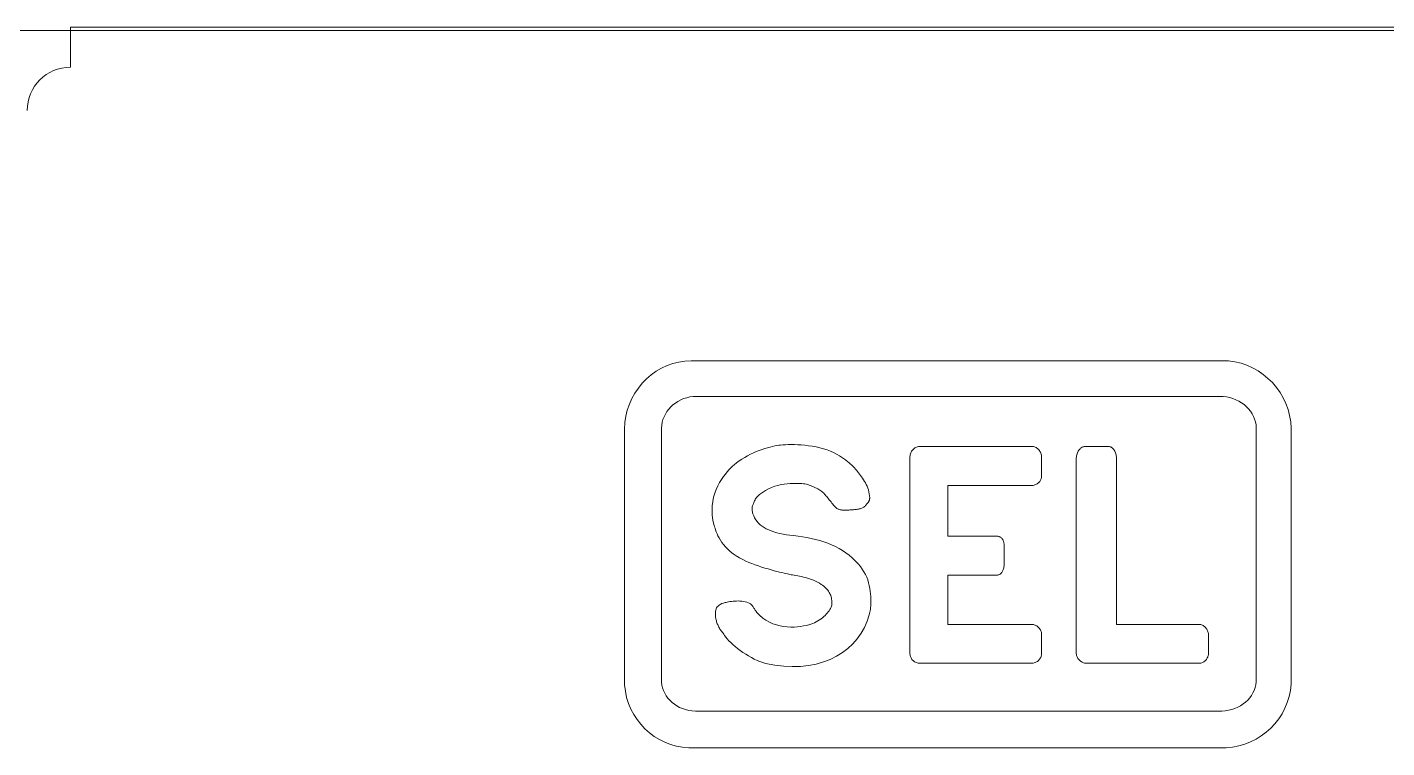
# Model space of a CAD drawing. Header units: millimetres. Extents: x 13198 to 24643, y -4481 to 8091.
# Drawn here: x 16253 to 16304.9, y 5684.2 to 5711.7 of the extents above; entities that cross this region are included whole.
import ezdxf

# ---------------------------------------------------------------- set-up
doc = ezdxf.new("R2010")
doc.units = ezdxf.units.MM
doc.header["$MEASUREMENT"] = 0
doc.linetypes.add('HIDDEN', pattern=[0.375, 0.25, -0.125])
doc.layers.add('2730M', color=2, linetype='Continuous')
doc.layers.add('3355', color=2, linetype='HIDDEN')

# ---------------------------------------------------------------- blocks, each defined once
blk = doc.blocks.new('sel-3355')
at = {"layer": '3355', "color": 7, "linetype": 'ByBlock', "lineweight": 13}
for p in [(15828.977, 5728.862), (15392.197, 5727.337)]:
    blk.add_line(p, (15392.197, 5728.862), dxfattribs=at)
for points in [[(15415.876, 5716.143), (15416.076, 5716.143), (15416.641, 5716.143), (15417.525, 5716.143), (15418.678, 5716.143), (15420.052, 5716.143), (15421.599, 5716.143), (15423.27, 5716.143), (15425.016, 5716.143), (15426.79, 5716.143), (15428.543, 5716.143), (15430.226, 5716.143), (15431.79, 5716.143), (15433.189, 5716.143), (15434.372, 5716.143), (15435.292, 5716.143), (15435.9, 5716.143), (15436.148, 5716.143), (15436.367, 5716.134), (15436.609, 5716.101), (15436.843, 5716.046), (15437.069, 5715.969), (15437.286, 5715.872), (15437.492, 5715.757), (15437.687, 5715.623), (15437.869, 5715.473), (15438.038, 5715.308), (15438.191, 5715.128), (15438.329, 5714.935), (15438.449, 5714.73), (15438.551, 5714.514), (15438.634, 5714.289), (15438.696, 5714.056), (15438.736, 5713.815), (15438.754, 5713.568), (15438.755, 5713.452), (15438.755, 5713.227), (15438.755, 5712.847), (15438.755, 5712.334), (15438.755, 5711.712), (15438.755, 5711.002), (15438.755, 5710.229), (15438.755, 5709.415), (15438.755, 5708.582), (15438.755, 5707.753), (15438.755, 5706.951), (15438.755, 5706.199), (15438.755, 5705.52), (15438.755, 5704.936), (15438.755, 5704.47), (15438.755, 5704.145), (15438.755, 5703.984), (15438.75, 5703.816), (15438.724, 5703.572), (15438.675, 5703.336), (15438.605, 5703.108), (15438.515, 5702.89), (15438.406, 5702.682), (15438.279, 5702.485), (15438.136, 5702.302), (15437.976, 5702.131), (15437.803, 5701.976), (15437.616, 5701.836), (15437.416, 5701.713), (15437.206, 5701.608), (15436.985, 5701.522), (15436.756, 5701.456), (15436.519, 5701.411), (15436.275, 5701.388), (15436.1, 5701.385), (15435.712, 5701.385), (15434.981, 5701.385), (15433.957, 5701.385), (15432.687, 5701.385), (15431.22, 5701.385), (15429.606, 5701.385), (15427.891, 5701.385), (15426.125, 5701.385), (15424.356, 5701.385), (15422.632, 5701.385), (15421.002, 5701.385), (15419.514, 5701.385), (15418.217, 5701.385), (15417.16, 5701.385), (15416.389, 5701.385), (15415.955, 5701.385), (15415.785, 5701.387), (15415.545, 5701.407), (15415.311, 5701.449), (15415.085, 5701.513), (15414.868, 5701.597), (15414.66, 5701.699), (15414.463, 5701.82), (15414.278, 5701.958), (15414.107, 5702.111), (15413.949, 5702.28), (15413.806, 5702.462), (15413.68, 5702.656), (15413.571, 5702.863), (15413.48, 5703.08), (15413.409, 5703.307), (15413.359, 5703.542), (15413.33, 5703.785), (15413.324, 5703.977), (15413.324, 5704.116), (15413.324, 5704.421), (15413.324, 5704.871), (15413.324, 5705.441), (15413.324, 5706.11), (15413.324, 5706.854), (15413.324, 5707.651), (15413.324, 5708.477), (15413.324, 5709.311), (15413.324, 5710.129), (15413.324, 5710.909), (15413.324, 5711.627), (15413.324, 5712.262), (15413.324, 5712.789), (15413.324, 5713.187), (15413.324, 5713.433), (15413.324, 5713.537), (15413.338, 5713.784), (15413.375, 5714.026), (15413.433, 5714.26), (15413.512, 5714.487), (15413.609, 5714.704), (15413.725, 5714.91), (15413.858, 5715.104), (15414.006, 5715.286), (15414.169, 5715.453), (15414.346, 5715.605), (15414.536, 5715.741), (15414.737, 5715.859), (15414.948, 5715.958), (15415.169, 5716.037), (15415.398, 5716.095), (15415.634, 5716.131)], [(15416.078, 5714.786), (15415.948, 5714.78), (15415.821, 5714.763), (15415.699, 5714.735), (15415.582, 5714.698), (15415.471, 5714.651), (15415.365, 5714.595), (15415.266, 5714.531), (15415.174, 5714.46), (15415.089, 5714.382), (15415.013, 5714.297), (15414.944, 5714.206), (15414.885, 5714.111), (15414.835, 5714.011), (15414.795, 5713.907), (15414.765, 5713.8), (15414.746, 5713.69), (15414.739, 5713.578), (15414.739, 5713.491), (15414.739, 5713.244), (15414.739, 5712.843), (15414.739, 5712.313), (15414.739, 5711.674), (15414.739, 5710.951), (15414.739, 5710.167), (15414.739, 5709.344), (15414.739, 5708.505), (15414.739, 5707.673), (15414.739, 5706.872), (15414.739, 5706.123), (15414.739, 5705.45), (15414.739, 5704.876), (15414.739, 5704.424), (15414.739, 5704.117), (15414.739, 5703.977), (15414.742, 5703.886), (15414.756, 5703.775), (15414.782, 5703.667), (15414.818, 5703.564), (15414.865, 5703.464), (15414.921, 5703.369), (15414.986, 5703.28), (15415.06, 5703.196), (15415.141, 5703.118), (15415.231, 5703.047), (15415.328, 5702.984), (15415.431, 5702.928), (15415.54, 5702.881), (15415.655, 5702.842), (15415.775, 5702.813), (15415.9, 5702.793), (15416.029, 5702.784), (15416.156, 5702.783), (15416.583, 5702.783), (15417.341, 5702.783), (15418.383, 5702.783), (15419.66, 5702.783), (15421.125, 5702.783), (15422.73, 5702.783), (15424.427, 5702.783), (15426.169, 5702.783), (15427.908, 5702.783), (15429.597, 5702.783), (15431.187, 5702.783), (15432.631, 5702.783), (15433.881, 5702.783), (15434.89, 5702.783), (15435.609, 5702.783), (15435.992, 5702.783), (15436.108, 5702.784), (15436.239, 5702.795), (15436.365, 5702.816), (15436.487, 5702.846), (15436.605, 5702.886), (15436.717, 5702.935), (15436.822, 5702.991), (15436.921, 5703.056), (15437.013, 5703.128), (15437.098, 5703.206), (15437.173, 5703.29), (15437.24, 5703.381), (15437.298, 5703.476), (15437.345, 5703.576), (15437.382, 5703.681), (15437.408, 5703.789), (15437.422, 5703.9), (15437.424, 5703.985), (15437.424, 5704.147), (15437.424, 5704.473), (15437.424, 5704.942), (15437.424, 5705.529), (15437.424, 5706.213), (15437.424, 5706.969), (15437.424, 5707.776), (15437.424, 5708.61), (15437.424, 5709.448), (15437.424, 5710.268), (15437.424, 5711.046), (15437.424, 5711.759), (15437.424, 5712.385), (15437.424, 5712.901), (15437.424, 5713.284), (15437.424, 5713.51), (15437.424, 5713.592), (15437.414, 5713.704), (15437.393, 5713.813), (15437.36, 5713.92), (15437.317, 5714.024), (15437.263, 5714.123), (15437.2, 5714.218), (15437.127, 5714.308), (15437.046, 5714.392), (15436.957, 5714.469), (15436.86, 5714.54), (15436.757, 5714.603), (15436.647, 5714.657), (15436.532, 5714.703), (15436.412, 5714.739), (15436.287, 5714.766), (15436.158, 5714.781), (15436.039, 5714.786), (15435.795, 5714.786), (15435.196, 5714.786), (15434.29, 5714.786), (15433.125, 5714.786), (15431.748, 5714.786), (15430.207, 5714.786), (15428.55, 5714.786), (15426.824, 5714.786), (15425.078, 5714.786), (15423.358, 5714.786), (15421.713, 5714.786), (15420.19, 5714.786), (15418.837, 5714.786), (15417.701, 5714.786), (15416.831, 5714.786), (15416.274, 5714.786)], [(15418.111, 5706.884), (15418.054, 5706.913), (15417.993, 5706.936), (15417.929, 5706.954), (15417.864, 5706.967), (15417.797, 5706.976), (15417.73, 5706.982), (15417.662, 5706.984), (15417.595, 5706.982), (15417.53, 5706.979), (15417.467, 5706.973), (15417.406, 5706.966), (15417.349, 5706.958), (15417.295, 5706.948), (15417.246, 5706.939), (15417.203, 5706.93), (15417.165, 5706.921), (15417.134, 5706.913), (15417.098, 5706.904), (15417.034, 5706.882), (15416.98, 5706.855), (15416.934, 5706.825), (15416.896, 5706.791), (15416.865, 5706.755), (15416.841, 5706.717), (15416.823, 5706.678), (15416.809, 5706.637), (15416.8, 5706.596), (15416.795, 5706.556), (15416.793, 5706.516), (15416.793, 5706.477), (15416.795, 5706.441), (15416.798, 5706.407), (15416.801, 5706.376), (15416.803, 5706.349), (15416.805, 5706.326), (15416.81, 5706.296), (15416.819, 5706.259), (15416.83, 5706.222), (15416.842, 5706.186), (15416.854, 5706.15), (15416.867, 5706.115), (15416.882, 5706.081), (15416.897, 5706.047), (15416.914, 5706.013), (15416.931, 5705.98), (15416.95, 5705.947), (15416.969, 5705.914), (15416.99, 5705.882), (15417.012, 5705.85), (15417.035, 5705.817), (15417.059, 5705.785), (15417.084, 5705.753), (15417.11, 5705.72), (15417.142, 5705.668), (15417.187, 5705.606), (15417.242, 5705.539), (15417.306, 5705.469), (15417.38, 5705.397), (15417.461, 5705.322), (15417.549, 5705.247), (15417.642, 5705.171), (15417.741, 5705.096), (15417.844, 5705.024), (15417.95, 5704.953), (15418.058, 5704.886), (15418.167, 5704.824), (15418.277, 5704.767), (15418.386, 5704.715), (15418.494, 5704.671), (15418.599, 5704.635), (15418.711, 5704.605), (15419.06, 5704.537), (15419.399, 5704.495), (15419.727, 5704.48), (15420.044, 5704.489), (15420.347, 5704.523), (15420.636, 5704.579), (15420.911, 5704.658), (15421.171, 5704.758), (15421.414, 5704.879), (15421.64, 5705.018), (15421.848, 5705.176), (15422.036, 5705.352), (15422.205, 5705.544), (15422.354, 5705.752), (15422.48, 5705.974), (15422.584, 5706.211), (15422.665, 5706.459), (15422.71, 5706.659), (15422.716, 5706.723), (15422.722, 5706.795), (15422.725, 5706.874), (15422.727, 5706.96), (15422.726, 5707.053), (15422.723, 5707.149), (15422.715, 5707.25), (15422.703, 5707.355), (15422.687, 5707.461), (15422.665, 5707.569), (15422.638, 5707.677), (15422.604, 5707.786), (15422.564, 5707.893), (15422.516, 5707.998), (15422.461, 5708.1), (15422.397, 5708.198), (15422.324, 5708.292), (15422.233, 5708.4), (15422.127, 5708.516), (15422.015, 5708.624), (15421.897, 5708.724), (15421.774, 5708.818), (15421.644, 5708.904), (15421.51, 5708.984), (15421.371, 5709.057), (15421.227, 5709.123), (15421.079, 5709.184), (15420.927, 5709.238), (15420.772, 5709.287), (15420.613, 5709.331), (15420.451, 5709.37), (15420.286, 5709.403), (15420.119, 5709.432), (15419.95, 5709.457), (15419.779, 5709.477), (15419.635, 5709.493), (15419.501, 5709.511), (15419.374, 5709.533), (15419.252, 5709.558), (15419.137, 5709.586), (15419.027, 5709.618), (15418.923, 5709.654), (15418.826, 5709.693), (15418.735, 5709.736), (15418.651, 5709.783), (15418.573, 5709.834), (15418.502, 5709.889), (15418.438, 5709.948), (15418.382, 5710.011), (15418.332, 5710.078), (15418.289, 5710.149), (15418.254, 5710.225), (15418.227, 5710.302), (15418.214, 5710.342), (15418.204, 5710.38), (15418.197, 5710.415), (15418.192, 5710.45), (15418.191, 5710.483), (15418.192, 5710.515), (15418.196, 5710.546), (15418.202, 5710.576), (15418.21, 5710.607), (15418.219, 5710.637), (15418.231, 5710.668), (15418.244, 5710.7), (15418.258, 5710.732), (15418.274, 5710.765), (15418.29, 5710.8), (15418.307, 5710.837), (15418.325, 5710.875), (15418.371, 5710.938), (15418.476, 5711.038), (15418.586, 5711.124), (15418.7, 5711.198), (15418.818, 5711.261), (15418.937, 5711.314), (15419.058, 5711.357), (15419.179, 5711.392), (15419.299, 5711.419), (15419.417, 5711.439), (15419.532, 5711.453), (15419.642, 5711.461), (15419.747, 5711.466), (15419.846, 5711.467), (15419.938, 5711.466), (15420.021, 5711.463), (15420.094, 5711.459), (15420.157, 5711.456), (15420.211, 5711.447), (15420.263, 5711.434), (15420.315, 5711.419), (15420.366, 5711.403), (15420.417, 5711.386), (15420.467, 5711.367), (15420.516, 5711.347), (15420.564, 5711.326), (15420.61, 5711.304), (15420.655, 5711.281), (15420.698, 5711.257), (15420.74, 5711.233), (15420.779, 5711.208), (15420.816, 5711.183), (15420.85, 5711.158), (15420.882, 5711.132), (15420.911, 5711.107), (15420.937, 5711.081), (15420.96, 5711.057), (15420.985, 5711.03), (15421.012, 5710.998), (15421.042, 5710.962), (15421.073, 5710.924), (15421.105, 5710.884), (15421.138, 5710.842), (15421.171, 5710.8), (15421.204, 5710.758), (15421.237, 5710.717), (15421.27, 5710.677), (15421.301, 5710.64), (15421.331, 5710.605), (15421.359, 5710.574), (15421.385, 5710.547), (15421.408, 5710.525), (15421.428, 5710.509), (15421.446, 5710.499), (15421.472, 5710.488), (15421.497, 5710.479), (15421.522, 5710.471), (15421.548, 5710.465), (15421.574, 5710.459), (15421.601, 5710.454), (15421.628, 5710.451), (15421.656, 5710.448), (15421.684, 5710.447), (15421.714, 5710.446), (15421.746, 5710.446), (15421.778, 5710.446), (15421.813, 5710.447), (15421.848, 5710.449), (15421.886, 5710.451), (15421.926, 5710.454), (15421.968, 5710.457), (15422.012, 5710.46), (15422.055, 5710.463), (15422.096, 5710.467), (15422.136, 5710.471), (15422.175, 5710.475), (15422.212, 5710.481), (15422.247, 5710.487), (15422.281, 5710.494), (15422.314, 5710.502), (15422.345, 5710.511), (15422.374, 5710.522), (15422.403, 5710.535), (15422.429, 5710.549), (15422.454, 5710.565), (15422.478, 5710.582), (15422.501, 5710.602), (15422.522, 5710.625), (15422.541, 5710.65), (15422.559, 5710.671), (15422.574, 5710.687), (15422.588, 5710.703), (15422.6, 5710.717), (15422.611, 5710.731), (15422.621, 5710.744), (15422.63, 5710.756), (15422.638, 5710.768), (15422.645, 5710.78), (15422.651, 5710.792), (15422.657, 5710.804), (15422.661, 5710.817), (15422.666, 5710.831), (15422.669, 5710.845), (15422.673, 5710.861), (15422.676, 5710.878), (15422.679, 5710.896), (15422.682, 5710.916), (15422.676, 5710.991), (15422.664, 5711.07), (15422.649, 5711.146), (15422.629, 5711.219), (15422.605, 5711.289), (15422.578, 5711.357), (15422.548, 5711.422), (15422.516, 5711.485), (15422.482, 5711.545), (15422.446, 5711.604), (15422.408, 5711.661), (15422.37, 5711.715), (15422.331, 5711.768), (15422.292, 5711.82), (15422.253, 5711.87), (15422.214, 5711.919), (15422.177, 5711.967), (15422.14, 5712.014), (15422.098, 5712.058), (15422.058, 5712.098), (15422.02, 5712.136), (15421.984, 5712.17), (15421.949, 5712.202), (15421.915, 5712.232), (15421.882, 5712.261), (15421.85, 5712.287), (15421.817, 5712.313), (15421.785, 5712.338), (15421.751, 5712.363), (15421.717, 5712.387), (15421.682, 5712.412), (15421.645, 5712.438), (15421.606, 5712.465), (15421.565, 5712.494), (15421.521, 5712.524), (15421.444, 5712.571), (15421.319, 5712.637), (15421.188, 5712.695), (15421.053, 5712.745), (15420.914, 5712.789), (15420.774, 5712.827), (15420.632, 5712.858), (15420.489, 5712.884), (15420.348, 5712.905), (15420.208, 5712.921), (15420.071, 5712.933), (15419.938, 5712.941), (15419.81, 5712.945), (15419.688, 5712.946), (15419.573, 5712.945), (15419.466, 5712.941), (15419.367, 5712.935), (15419.279, 5712.927), (15419.208, 5712.92), (15419.136, 5712.91), (15419.057, 5712.895), (15418.97, 5712.876), (15418.877, 5712.853), (15418.78, 5712.826), (15418.678, 5712.795), (15418.572, 5712.76), (15418.464, 5712.72), (15418.354, 5712.677), (15418.243, 5712.629), (15418.131, 5712.576), (15418.021, 5712.52), (15417.911, 5712.459), (15417.805, 5712.395), (15417.701, 5712.326), (15417.601, 5712.252), (15417.506, 5712.175), (15417.449, 5712.123), (15417.387, 5712.064), (15417.319, 5711.994), (15417.247, 5711.914), (15417.173, 5711.824), (15417.098, 5711.724), (15417.024, 5711.615), (15416.953, 5711.497), (15416.886, 5711.37), (15416.824, 5711.234), (15416.77, 5711.09), (15416.726, 5710.938), (15416.693, 5710.778), (15416.672, 5710.61), (15416.665, 5710.435), (15416.675, 5710.253), (15416.702, 5710.064), (15416.74, 5709.899), (15416.751, 5709.858), (15416.764, 5709.81), (15416.781, 5709.754), (15416.801, 5709.691), (15416.826, 5709.622), (15416.856, 5709.549), (15416.892, 5709.471), (15416.934, 5709.389), (15416.983, 5709.305), (15417.041, 5709.219), (15417.106, 5709.131), (15417.181, 5709.043), (15417.265, 5708.956), (15417.36, 5708.869), (15417.466, 5708.785), (15417.584, 5708.703), (15417.714, 5708.624), (15417.839, 5708.559), (15417.95, 5708.506), (15418.066, 5708.456), (15418.186, 5708.409), (15418.308, 5708.363), (15418.432, 5708.32), (15418.557, 5708.278), (15418.68, 5708.24), (15418.802, 5708.204), (15418.92, 5708.17), (15419.033, 5708.139), (15419.14, 5708.111), (15419.241, 5708.086), (15419.332, 5708.064), (15419.415, 5708.044), (15419.486, 5708.028), (15419.546, 5708.015), (15419.592, 5708.005), (15419.635, 5707.996), (15419.685, 5707.986), (15419.74, 5707.975), (15419.8, 5707.965), (15419.865, 5707.953), (15419.933, 5707.94), (15420.004, 5707.927), (15420.077, 5707.911), (15420.153, 5707.894), (15420.23, 5707.875), (15420.308, 5707.853), (15420.386, 5707.829), (15420.464, 5707.803), (15420.54, 5707.773), (15420.616, 5707.74), (15420.689, 5707.703), (15420.76, 5707.662), (15420.827, 5707.618), (15420.879, 5707.58), (15420.926, 5707.542), (15420.97, 5707.505), (15421.01, 5707.467), (15421.046, 5707.429), (15421.078, 5707.391), (15421.108, 5707.352), (15421.134, 5707.313), (15421.157, 5707.273), (15421.176, 5707.232), (15421.193, 5707.189), (15421.207, 5707.145), (15421.218, 5707.1), (15421.226, 5707.053), (15421.232, 5707.005), (15421.236, 5706.954), (15421.237, 5706.902), (15421.236, 5706.852), (15421.231, 5706.818), (15421.221, 5706.782), (15421.206, 5706.742), (15421.186, 5706.701), (15421.162, 5706.658), (15421.133, 5706.614), (15421.099, 5706.568), (15421.062, 5706.522), (15421.021, 5706.476), (15420.976, 5706.431), (15420.928, 5706.386), (15420.876, 5706.342), (15420.822, 5706.3), (15420.764, 5706.26), (15420.704, 5706.222), (15420.641, 5706.187), (15420.576, 5706.155), (15420.51, 5706.127), (15420.437, 5706.101), (15420.352, 5706.076), (15420.257, 5706.052), (15420.153, 5706.03), (15420.04, 5706.012), (15419.921, 5705.999), (15419.796, 5705.991), (15419.666, 5705.989), (15419.532, 5705.995), (15419.397, 5706.01), (15419.26, 5706.034), (15419.123, 5706.069), (15418.987, 5706.115), (15418.853, 5706.174), (15418.723, 5706.247), (15418.597, 5706.334), (15418.477, 5706.437), (15418.424, 5706.489), (15418.397, 5706.519), (15418.373, 5706.548), (15418.351, 5706.577), (15418.331, 5706.605), (15418.313, 5706.632), (15418.296, 5706.659), (15418.28, 5706.684), (15418.265, 5706.709), (15418.251, 5706.733), (15418.237, 5706.755), (15418.222, 5706.777), (15418.207, 5706.798), (15418.191, 5706.817), (15418.174, 5706.836), (15418.155, 5706.853), (15418.134, 5706.869)], [(15424.214, 5711.898), (15424.214, 5711.898), (15424.214, 5711.898), (15424.214, 5711.898), (15424.214, 5711.898), (15424.214, 5711.898), (15424.214, 5711.898), (15424.214, 5711.898), (15424.214, 5711.898), (15424.214, 5711.898), (15424.214, 5711.898), (15424.214, 5711.898), (15424.214, 5711.898), (15424.214, 5711.898), (15424.214, 5711.898), (15424.214, 5711.898), (15424.214, 5711.898), (15424.214, 5711.898), (15424.214, 5711.899), (15424.214, 5711.907), (15424.214, 5711.924), (15424.214, 5711.949), (15424.214, 5711.981), (15424.214, 5712.018), (15424.214, 5712.059), (15424.214, 5712.104), (15424.214, 5712.15), (15424.214, 5712.197), (15424.214, 5712.243), (15424.214, 5712.287), (15424.214, 5712.329), (15424.214, 5712.366), (15424.214, 5712.398), (15424.214, 5712.423), (15424.214, 5712.441), (15424.214, 5712.449), (15424.215, 5712.476), (15424.218, 5712.516), (15424.225, 5712.555), (15424.234, 5712.592), (15424.246, 5712.627), (15424.26, 5712.661), (15424.277, 5712.692), (15424.297, 5712.722), (15424.319, 5712.75), (15424.344, 5712.775), (15424.37, 5712.797), (15424.399, 5712.818), (15424.43, 5712.835), (15424.463, 5712.85), (15424.498, 5712.861), (15424.535, 5712.87), (15424.573, 5712.875), (15424.614, 5712.877), (15424.651, 5712.877), (15424.759, 5712.877), (15424.931, 5712.877), (15425.156, 5712.877), (15425.427, 5712.877), (15425.733, 5712.877), (15426.066, 5712.877), (15426.416, 5712.877), (15426.775, 5712.877), (15427.132, 5712.877), (15427.479, 5712.877), (15427.806, 5712.877), (15428.105, 5712.877), (15428.366, 5712.877), (15428.581, 5712.877), (15428.738, 5712.877), (15428.831, 5712.877), (15428.861, 5712.877), (15428.896, 5712.874), (15428.93, 5712.868), (15428.963, 5712.859), (15428.995, 5712.847), (15429.026, 5712.831), (15429.055, 5712.813), (15429.083, 5712.793), (15429.109, 5712.769), (15429.133, 5712.743), (15429.154, 5712.715), (15429.174, 5712.685), (15429.191, 5712.653), (15429.206, 5712.619), (15429.218, 5712.583), (15429.227, 5712.546), (15429.233, 5712.507), (15429.236, 5712.467), (15429.237, 5712.448), (15429.237, 5712.434), (15429.237, 5712.409), (15429.237, 5712.375), (15429.237, 5712.333), (15429.237, 5712.284), (15429.237, 5712.23), (15429.237, 5712.173), (15429.237, 5712.114), (15429.237, 5712.054), (15429.237, 5711.996), (15429.237, 5711.94), (15429.237, 5711.889), (15429.237, 5711.843), (15429.237, 5711.804), (15429.237, 5711.775), (15429.237, 5711.755), (15429.237, 5711.748), (15429.235, 5711.717), (15429.231, 5711.684), (15429.223, 5711.652), (15429.212, 5711.621), (15429.199, 5711.592), (15429.183, 5711.564), (15429.165, 5711.538), (15429.144, 5711.513), (15429.121, 5711.49), (15429.096, 5711.47), (15429.069, 5711.451), (15429.041, 5711.434), (15429.011, 5711.42), (15428.98, 5711.408), (15428.947, 5711.399), (15428.913, 5711.392), (15428.879, 5711.388), (15428.85, 5711.388), (15428.808, 5711.388), (15428.713, 5711.388), (15428.572, 5711.388), (15428.392, 5711.388), (15428.18, 5711.388), (15427.944, 5711.388), (15427.689, 5711.388), (15427.423, 5711.388), (15427.153, 5711.388), (15426.885, 5711.388), (15426.627, 5711.388), (15426.386, 5711.388), (15426.168, 5711.388), (15425.98, 5711.388), (15425.83, 5711.388), (15425.724, 5711.388), (15425.669, 5711.388), (15425.662, 5711.382), (15425.662, 5711.346), (15425.662, 5711.279), (15425.662, 5711.185), (15425.662, 5711.07), (15425.662, 5710.936), (15425.662, 5710.789), (15425.662, 5710.631), (15425.662, 5710.469), (15425.662, 5710.305), (15425.662, 5710.144), (15425.662, 5709.99), (15425.662, 5709.848), (15425.662, 5709.721), (15425.662, 5709.614), (15425.662, 5709.531), (15425.662, 5709.476), (15425.662, 5709.454), (15425.675, 5709.453), (15425.72, 5709.453), (15425.793, 5709.453), (15425.891, 5709.453), (15426.008, 5709.453), (15426.142, 5709.453), (15426.288, 5709.453), (15426.442, 5709.453), (15426.599, 5709.453), (15426.757, 5709.453), (15426.911, 5709.453), (15427.056, 5709.453), (15427.189, 5709.453), (15427.306, 5709.453), (15427.402, 5709.453), (15427.474, 5709.453), (15427.518, 5709.453), (15427.534, 5709.453), (15427.562, 5709.451), (15427.588, 5709.447), (15427.614, 5709.439), (15427.638, 5709.429), (15427.66, 5709.417), (15427.681, 5709.403), (15427.701, 5709.386), (15427.719, 5709.367), (15427.736, 5709.347), (15427.751, 5709.324), (15427.764, 5709.3), (15427.776, 5709.275), (15427.785, 5709.247), (15427.793, 5709.219), (15427.799, 5709.189), (15427.803, 5709.158), (15427.805, 5709.127), (15427.806, 5709.109), (15427.806, 5709.096), (15427.806, 5709.072), (15427.806, 5709.038), (15427.806, 5708.996), (15427.806, 5708.947), (15427.806, 5708.893), (15427.806, 5708.835), (15427.806, 5708.776), (15427.806, 5708.715), (15427.806, 5708.656), (15427.806, 5708.599), (15427.806, 5708.547), (15427.806, 5708.5), (15427.806, 5708.46), (15427.806, 5708.429), (15427.806, 5708.409), (15427.806, 5708.4), (15427.805, 5708.365), (15427.802, 5708.325), (15427.798, 5708.286), (15427.791, 5708.248), (15427.782, 5708.213), (15427.772, 5708.18), (15427.76, 5708.148), (15427.746, 5708.119), (15427.731, 5708.093), (15427.713, 5708.068), (15427.695, 5708.046), (15427.675, 5708.027), (15427.653, 5708.01), (15427.63, 5707.997), (15427.606, 5707.986), (15427.58, 5707.978), (15427.553, 5707.974), (15427.529, 5707.973), (15427.507, 5707.973), (15427.454, 5707.973), (15427.374, 5707.973), (15427.27, 5707.973), (15427.148, 5707.973), (15427.011, 5707.973), (15426.862, 5707.973), (15426.707, 5707.973), (15426.549, 5707.973), (15426.392, 5707.973), (15426.24, 5707.973), (15426.098, 5707.973), (15425.969, 5707.973), (15425.857, 5707.973), (15425.767, 5707.973), (15425.703, 5707.973), (15425.668, 5707.973), (15425.662, 5707.969), (15425.662, 5707.937), (15425.662, 5707.874), (15425.662, 5707.785), (15425.662, 5707.674), (15425.662, 5707.546), (15425.662, 5707.403), (15425.662, 5707.251), (15425.662, 5707.093), (15425.662, 5706.933), (15425.662, 5706.776), (15425.662, 5706.626), (15425.662, 5706.486), (15425.662, 5706.361), (15425.662, 5706.255), (15425.662, 5706.171), (15425.662, 5706.115), (15425.662, 5706.09), (15425.68, 5706.089), (15425.752, 5706.089), (15425.873, 5706.089), (15426.036, 5706.089), (15426.234, 5706.089), (15426.46, 5706.089), (15426.708, 5706.089), (15426.969, 5706.089), (15427.239, 5706.089), (15427.508, 5706.089), (15427.771, 5706.089), (15428.021, 5706.089), (15428.251, 5706.089), (15428.453, 5706.089), (15428.621, 5706.089), (15428.748, 5706.089), (15428.827, 5706.089), (15428.855, 5706.089), (15428.89, 5706.087), (15428.924, 5706.082), (15428.958, 5706.073), (15428.99, 5706.062), (15429.021, 5706.047), (15429.05, 5706.03), (15429.078, 5706.011), (15429.104, 5705.989), (15429.128, 5705.965), (15429.151, 5705.939), (15429.171, 5705.911), (15429.188, 5705.882), (15429.203, 5705.851), (15429.216, 5705.819), (15429.226, 5705.786), (15429.232, 5705.751), (15429.236, 5705.717), (15429.237, 5705.694), (15429.237, 5705.683), (15429.237, 5705.659), (15429.237, 5705.626), (15429.237, 5705.584), (15429.237, 5705.535), (15429.237, 5705.48), (15429.237, 5705.422), (15429.237, 5705.362), (15429.237, 5705.301), (15429.237, 5705.241), (15429.237, 5705.183), (15429.237, 5705.13), (15429.237, 5705.081), (15429.237, 5705.041), (15429.237, 5705.008), (15429.237, 5704.986), (15429.237, 5704.976), (15429.236, 5704.952), (15429.232, 5704.92), (15429.225, 5704.888), (15429.214, 5704.858), (15429.202, 5704.828), (15429.186, 5704.8), (15429.168, 5704.772), (15429.148, 5704.747), (15429.125, 5704.722), (15429.101, 5704.7), (15429.074, 5704.68), (15429.046, 5704.662), (15429.016, 5704.646), (15428.985, 5704.633), (15428.953, 5704.622), (15428.92, 5704.614), (15428.885, 5704.61), (15428.852, 5704.608), (15428.809, 5704.608), (15428.695, 5704.608), (15428.518, 5704.608), (15428.288, 5704.608), (15428.014, 5704.608), (15427.705, 5704.608), (15427.37, 5704.608), (15427.019, 5704.608), (15426.66, 5704.608), (15426.303, 5704.608), (15425.958, 5704.608), (15425.633, 5704.608), (15425.337, 5704.608), (15425.079, 5704.608), (15424.87, 5704.608), (15424.718, 5704.608), (15424.632, 5704.608), (15424.601, 5704.608), (15424.561, 5704.611), (15424.523, 5704.617), (15424.487, 5704.626), (15424.452, 5704.638), (15424.42, 5704.652), (15424.39, 5704.669), (15424.361, 5704.688), (15424.336, 5704.709), (15424.312, 5704.732), (15424.29, 5704.757), (15424.272, 5704.783), (15424.255, 5704.811), (15424.242, 5704.84), (15424.231, 5704.87), (15424.222, 5704.901), (15424.217, 5704.933), (15424.214, 5704.965), (15424.214, 5705.006), (15424.214, 5705.152), (15424.214, 5705.405), (15424.214, 5705.751), (15424.214, 5706.175), (15424.214, 5706.661), (15424.214, 5707.194), (15424.214, 5707.76), (15424.214, 5708.344), (15424.214, 5708.929), (15424.214, 5709.503), (15424.214, 5710.048), (15424.214, 5710.551), (15424.214, 5710.996), (15424.214, 5711.368), (15424.214, 5711.653), (15424.214, 5711.835)], [(15430.559, 5704.976), (15430.561, 5704.943), (15430.567, 5704.91), (15430.577, 5704.879), (15430.589, 5704.848), (15430.605, 5704.818), (15430.624, 5704.789), (15430.645, 5704.762), (15430.668, 5704.737), (15430.694, 5704.713), (15430.72, 5704.691), (15430.749, 5704.672), (15430.778, 5704.654), (15430.808, 5704.639), (15430.839, 5704.627), (15430.87, 5704.618), (15430.901, 5704.612), (15430.932, 5704.608), (15430.959, 5704.608), (15431.045, 5704.608), (15431.201, 5704.608), (15431.416, 5704.608), (15431.682, 5704.608), (15431.988, 5704.608), (15432.324, 5704.608), (15432.681, 5704.608), (15433.05, 5704.608), (15433.419, 5704.608), (15433.78, 5704.608), (15434.122, 5704.608), (15434.437, 5704.608), (15434.714, 5704.608), (15434.942, 5704.608), (15435.114, 5704.608), (15435.218, 5704.608), (15435.252, 5704.608), (15435.282, 5704.61), (15435.312, 5704.616), (15435.342, 5704.625), (15435.371, 5704.636), (15435.399, 5704.65), (15435.426, 5704.667), (15435.452, 5704.686), (15435.476, 5704.707), (15435.499, 5704.731), (15435.52, 5704.756), (15435.539, 5704.783), (15435.556, 5704.811), (15435.57, 5704.84), (15435.581, 5704.871), (15435.59, 5704.902), (15435.596, 5704.935), (15435.599, 5704.967), (15435.599, 5704.98), (15435.599, 5704.996), (15435.599, 5705.024), (15435.599, 5705.061), (15435.599, 5705.107), (15435.599, 5705.159), (15435.599, 5705.216), (15435.599, 5705.276), (15435.599, 5705.338), (15435.599, 5705.4), (15435.599, 5705.46), (15435.599, 5705.517), (15435.599, 5705.568), (15435.599, 5705.613), (15435.599, 5705.65), (15435.599, 5705.677), (15435.599, 5705.693), (15435.598, 5705.708), (15435.596, 5705.743), (15435.59, 5705.778), (15435.581, 5705.812), (15435.569, 5705.845), (15435.554, 5705.876), (15435.537, 5705.907), (15435.518, 5705.935), (15435.497, 5705.962), (15435.474, 5705.986), (15435.45, 5706.009), (15435.424, 5706.029), (15435.397, 5706.046), (15435.368, 5706.061), (15435.339, 5706.073), (15435.31, 5706.082), (15435.28, 5706.087), (15435.25, 5706.089), (15435.222, 5706.089), (15435.141, 5706.089), (15435.011, 5706.089), (15434.84, 5706.089), (15434.635, 5706.089), (15434.402, 5706.089), (15434.149, 5706.089), (15433.884, 5706.089), (15433.613, 5706.089), (15433.343, 5706.089), (15433.082, 5706.089), (15432.837, 5706.089), (15432.615, 5706.089), (15432.423, 5706.089), (15432.268, 5706.089), (15432.158, 5706.089), (15432.099, 5706.089), (15432.091, 5706.105), (15432.091, 5706.222), (15432.091, 5706.444), (15432.091, 5706.755), (15432.091, 5707.141), (15432.091, 5707.588), (15432.091, 5708.081), (15432.091, 5708.606), (15432.091, 5709.148), (15432.091, 5709.693), (15432.091, 5710.227), (15432.091, 5710.735), (15432.091, 5711.202), (15432.091, 5711.615), (15432.091, 5711.959), (15432.091, 5712.22), (15432.091, 5712.383), (15432.091, 5712.437), (15432.09, 5712.479), (15432.085, 5712.519), (15432.078, 5712.558), (15432.068, 5712.596), (15432.056, 5712.632), (15432.042, 5712.666), (15432.026, 5712.699), (15432.008, 5712.729), (15431.988, 5712.757), (15431.967, 5712.782), (15431.945, 5712.805), (15431.921, 5712.825), (15431.896, 5712.842), (15431.871, 5712.856), (15431.844, 5712.867), (15431.817, 5712.874), (15431.79, 5712.877), (15431.777, 5712.877), (15431.758, 5712.877), (15431.725, 5712.877), (15431.68, 5712.877), (15431.624, 5712.877), (15431.561, 5712.877), (15431.491, 5712.877), (15431.417, 5712.877), (15431.341, 5712.877), (15431.265, 5712.877), (15431.191, 5712.877), (15431.12, 5712.877), (15431.056, 5712.877), (15431, 5712.877), (15430.954, 5712.877), (15430.919, 5712.877), (15430.899, 5712.877), (15430.887, 5712.877), (15430.86, 5712.874), (15430.832, 5712.867), (15430.805, 5712.857), (15430.778, 5712.844), (15430.751, 5712.827), (15430.725, 5712.807), (15430.701, 5712.784), (15430.677, 5712.759), (15430.655, 5712.731), (15430.635, 5712.701), (15430.617, 5712.669), (15430.601, 5712.635), (15430.587, 5712.599), (15430.575, 5712.561), (15430.567, 5712.522), (15430.561, 5712.482), (15430.559, 5712.441), (15430.559, 5712.389), (15430.559, 5712.225), (15430.559, 5711.957), (15430.559, 5711.598), (15430.559, 5711.165), (15430.559, 5710.672), (15430.559, 5710.136), (15430.559, 5709.571), (15430.559, 5708.992), (15430.559, 5708.415), (15430.559, 5707.856), (15430.559, 5707.329), (15430.559, 5706.85), (15430.559, 5706.434), (15430.559, 5706.096), (15430.559, 5705.853), (15430.559, 5705.718), (15430.559, 5705.694), (15430.559, 5705.682), (15430.559, 5705.658), (15430.559, 5705.623), (15430.559, 5705.58), (15430.559, 5705.53), (15430.559, 5705.474), (15430.559, 5705.415), (15430.559, 5705.354), (15430.559, 5705.292), (15430.559, 5705.231), (15430.559, 5705.173), (15430.559, 5705.12), (15430.559, 5705.072), (15430.559, 5705.032), (15430.559, 5705.002), (15430.559, 5704.983)]]:
    blk.add_lwpolyline(points, close=True, dxfattribs=at)
blk.add_arc((15392.197, 5725.684), 1.652, 90, 180, dxfattribs=at)
blk = doc.blocks.new('blank 2u')
at = {"layer": '2730M', "color": 250, "lineweight": 0}
blk.add_line((41143.808, 4547.497), (41623.98, 4547.497), dxfattribs=at)

msp = doc.modelspace()

# ---------------------------------------------------------------- block references
at = {"color": 7, "linetype": 'Continuous', "lineweight": -3}
msp.add_blockref('blank 2u', (-24909.06844, 1164.04466), dxfattribs=at)
at = {"color": 4, "linetype": 'Continuous', "lineweight": -3}
msp.add_blockref('sel-3355', (862.46169, -17.19146), dxfattribs=at)

doc.saveas('drawing.dxf')
